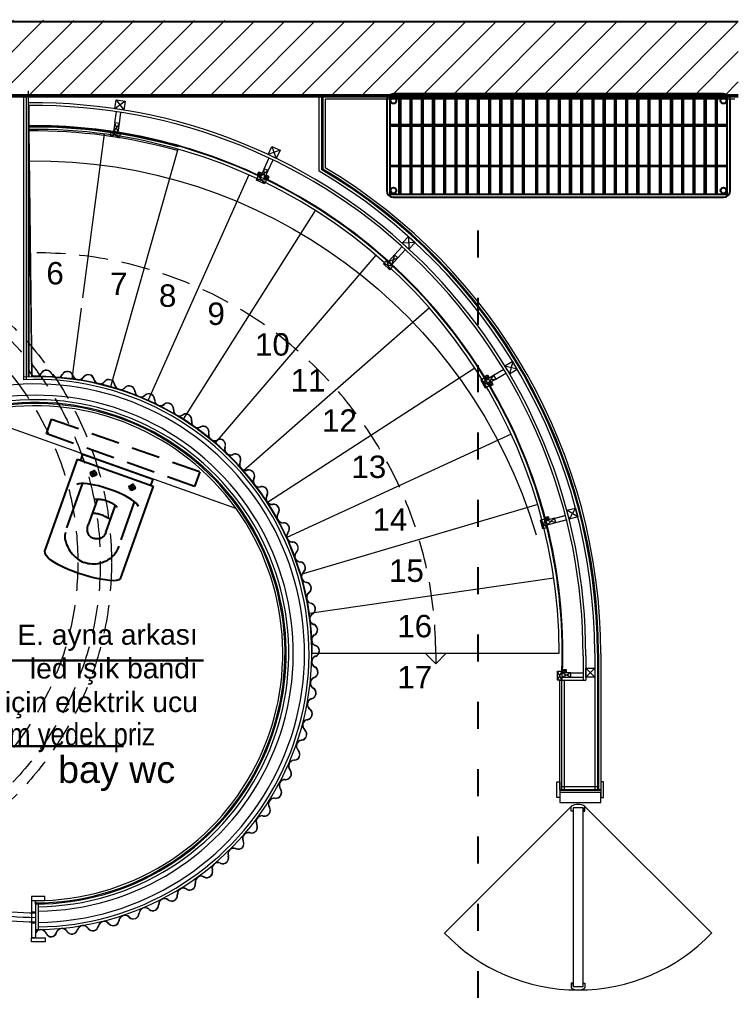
# Model space of a CAD drawing. Header units: millimetres. Extents: x 54215 to 67697, y 23496 to 56611.
# Drawn here: x 61296.7 to 61614.3, y 47249 to 47681.6 of the extents above; entities that cross this region are included whole.
import ezdxf

# ---------------------------------------------------------------- set-up
doc = ezdxf.new("R2010")
doc.units = ezdxf.units.MM
doc.linetypes.add('ACAD_ISO03W100', pattern=[30, 12, -18])
doc.linetypes.add('DASHED', pattern=[19.05, 12.7, -6.35])
for name, color, linetype, lineweight in [('- 0.09', 9, 'Continuous', 9), ('- 0.25', 43, 'Continuous', 25), ('- 0.50', 30, 'Continuous', 50), ('alçıpankesit', 220, 'Continuous', 20), ('b_görünüş', 44, 'Continuous', 25), ('END.MUTFAK', 135, 'Continuous', 25), ('no3_ahsap gorunus on ince', 32, 'Continuous', 13), ('no3_cam kesit arka', 141, 'Continuous', 18), ('no3_duvar kaplama', 8, 'Continuous', 0), ('no3_duvar ytong', 101, 'Continuous', 0), ('no3_kutu profil gorunus', 8, 'Continuous', 0), ('no3_kutuprofil kesit', 74, 'Continuous', 18), ('no3_mermer gorunus arka', 41, 'Continuous', 13), ('no3_tefriş arka ince', 65, 'Continuous', 13), ('t_elektrik', 1, 'Continuous', 30), ('t_tefris ince', 34, 'Continuous', 15), ('t_yazı', 154, 'Continuous', 25)]:
    doc.layers.add(name, color=color, linetype=linetype, lineweight=lineweight)
doc.layers.add('0 rölöve', color=7, linetype='Continuous', true_color=0xf1380e)
for name, color, linetype, lineweight, true_color in [('no3_ahsap kesit on', 7, 'Continuous', 20, 0xfca103), ('no3_alçıpan kesit', 7, 'Continuous', 20, 0xf5003d), ('no3_sıva', 7, 'Continuous', 0, 0x414b26), ('no3_tefriş ön ince', 7, 'Continuous', 18, 0x8c1aff)]:
    doc.layers.add(name, color=color, linetype=linetype, lineweight=lineweight, true_color=true_color)
doc.styles.add('1.50', font='ARIALN.TTF', dxfattribs={"height": 10})
doc.styles.get("Standard").update_dxf_attribs({"font": 'arial.ttf'})

# ---------------------------------------------------------------- blocks, each defined once
blk = doc.blocks.new('asmakatplanblok')
at = {"layer": '- 0.09'}
h = blk.add_hatch(dxfattribs=at)
h.set_pattern_fill('ANSI31', color=256, scale=3)
h.set_pattern_definition([(45, (61649.389, 25204.291), (-6.735192, 6.735192), [])])
h.paths.add_polyline_path([(64394, 26197.68), (64394, 26174.39), (64406.24, 26174.39), (64406.24, 26197.68)])
h.paths.add_polyline_path([(64138.5, 26868.78), (63630.5, 26869.78), (63630.5, 26835.78), (64138.5, 26835.78)])
h.paths.add_polyline_path([(62945, 26019.78), (64136, 26019.78), (64136, 26051.28), (63630.5, 26051.28), (63630.5, 26020.78), (63557.5, 26020.78), (63557.5, 26051.28), (62945, 26051.28)])
h.paths.add_polyline_path([(63557, 26868.78), (62945, 26868.78), (62945, 26834.78), (63557, 26834.78)])
h.paths.add_polyline_path([(64209, 26019.78), (64433.02, 26019.78), (64433.02, 26868.78), (64212, 26868.78), (64212, 26831.78), (64347.5, 26831.78), (64347.5, 26823.28), (64394, 26823.28), (64394, 26085.78), (64372.06, 26085.78), (64372.06, 26051.28), (64209, 26051.28)])
at = {"layer": '- 0.50'}
blk.add_line((63630.5, 26835.78), (64138.5, 26835.78), dxfattribs=at)
blk.add_line((63822.55, 26710.79), (63822.55, 26831.38))
at = {"color": 1}
blk.add_line((64077.25, 26526.42), (64058.95, 26526.42), dxfattribs=at)
at = {"layer": '0 rölöve'}
blk.add_line((64138.5, 26868.78), (62945, 26868.78), dxfattribs=at)
at = {"layer": 'no3_ahsap gorunus on ince'}
for radius, start in [(115.68, 227.9507), (119.68, 227.9209), (117.68, 227.9356)]:
    blk.add_arc((63825.41, 26587.47), radius, start, 270.0627, dxfattribs=at)
at = {"layer": 'no3_ahsap kesit on'}
for p, q in [((63823.74, 26472.3), (63825.54, 26472.29)), ((63823.74, 26467.3), (63825.54, 26467.29)), ((63825.55, 26460.71), (63823.75, 26460.71))]:
    blk.add_line(p, q, dxfattribs=at)
for points in [[(63823.73, 26479.04), (63823.73, 26477.24), (63829.73, 26477.25), (63829.73, 26479.05)], [(63823.75, 26458.91), (63823.75, 26460.71), (63829.75, 26460.72), (63829.75, 26458.92)]]:
    blk.add_lwpolyline(points, close=True, dxfattribs=at)
for points in [[(63823.73, 26477.24), (63823.75, 26460.71)], [(63825.53, 26477.25), (63825.55, 26460.71)]]:
    blk.add_lwpolyline(points, dxfattribs=at)
at = {"layer": 'no3_alçıpan kesit', "lineweight": 13}
for p, q in [((63820.35, 26709.28), (63820.35, 26835.78)), ((63821.55, 26709.33), (63821.55, 26835.78)), ((63825.53, 26475.75), (63825.54, 26464.35)), ((63826.73, 26475.75), (63826.74, 26464.35))]:
    blk.add_line(p, q, dxfattribs=at)
at = {"layer": 'no3_alçıpan kesit'}
for p, q in [((63951.83, 26802.15), (63951.83, 26835.78)), ((63953.03, 26802.83), (63953.03, 26835.78)), ((64074.55, 26587.47), (64074.55, 26526.67)), ((64075.75, 26587.47), (64075.75, 26526.67)), ((64069.35, 26586.27), (64069.35, 26575.53)), ((64070.55, 26586.27), (64070.55, 26575.53)), ((64058.65, 26575.53), (64070.55, 26575.53)), ((64058.95, 26526.67), (64058.95, 26575.53)), ((64059.95, 26576.73), (64069.25, 26576.73)), ((64059.95, 26526.67), (64059.95, 26575.53)), ((64061.15, 26526.67), (64061.15, 26575.53)), ((64075.75, 26527.87), (64059.95, 26527.87)), ((64075.75, 26526.67), (64059.95, 26526.67))]:
    blk.add_line(p, q, dxfattribs=at)
for radius, start, end in [(245.13, 359.7207, 90.7004), (243.93, 359.7193, 90.7004), (249.13, 0, 59.509), (250.33, 0, 59.3518)]:
    blk.add_arc((63825.42, 26587.47), radius, start, end, dxfattribs=at)
at = {"layer": 'no3_alçıpan kesit', "lineweight": 13}
for radius, start, end in [(123.12, 270.0627, 92.3547), (121.92, 270.6267, 92.3779), (112.92, 270.6716, 99.4396), (111.72, 270.0627, 99.078)]:
    blk.add_arc((63825.41, 26587.47), radius, start, end, dxfattribs=at)
at = {"layer": 'no3_cam kesit arka'}
for p, q in [((63925.66, 26799.97), (63925.53, 26799.7)), ((63927.64, 26799.02), (63927.52, 26798.75)), ((64026.2, 26709.49), (64025.95, 26709.34)), ((64026.2, 26709.49), (64025.95, 26709.34)), ((64027.33, 26707.61), (64027.08, 26707.46)), ((64027.33, 26707.61), (64027.08, 26707.46)), ((64027.33, 26707.61), (64027.08, 26707.46)), ((64052.48, 26646.57), (64052.77, 26646.64)), ((64060.27, 26578.82), (64059.97, 26578.83)), ((64060.27, 26578.82), (64059.97, 26578.83)), ((64060.27, 26578.82), (64059.97, 26578.82))]:
    blk.add_line(p, q, dxfattribs=at)
for radius, start, end in [(234.95, 64.7451, 90.7008), (234.65, 64.7451, 90.7008), (234.65, 31.2883, 64.21), (234.95, 31.2883, 64.21), (234.65, 358.0592, 30.7532), (234.95, 357.8897, 30.7532)]:
    blk.add_arc((63825.42, 26587.47), radius, start, end, dxfattribs=at)
at = {"layer": 'no3_duvar kaplama'}
for p, q in [((64138, 26835.28), (63953.53, 26835.28)), ((63953.53, 26835.28), (63953.53, 26803.12)), ((64137, 26834.28), (63954.53, 26834.28)), ((63954.53, 26834.28), (63954.53, 26803.69)), ((63823.2, 26712.35), (63823.28, 26712.17)), ((63823.31, 26712.41), (63823.39, 26712.22)), ((63827.94, 26712.03), (63828.04, 26712.21)), ((63828.05, 26711.97), (63828.15, 26712.14)), ((63832.77, 26711.77), (63832.69, 26711.95)), ((63832.89, 26711.82), (63832.8, 26712)), ((63837.43, 26711.63), (63837.53, 26711.8)), ((63837.54, 26711.57), (63837.64, 26711.74)), ((63842.19, 26710.99), (63842.12, 26711.18)), ((63842.3, 26711.03), (63842.24, 26711.22)), ((63846.81, 26710.44), (63846.93, 26710.61)), ((63846.92, 26710.37), (63847.03, 26710.54)), ((63851.55, 26709.35), (63851.5, 26709.54)), ((63851.67, 26709.38), (63851.62, 26709.57)), ((63856.11, 26708.4), (63856.24, 26708.56)), ((63856.21, 26708.32), (63856.33, 26708.48)), ((63860.74, 26706.99), (63860.71, 26707.19)), ((63860.87, 26707.01), (63860.83, 26707.21)), ((63865.24, 26705.74), (63865.39, 26705.88)), ((63865.32, 26705.65), (63865.47, 26705.78)), ((63869.75, 26703.97), (63869.73, 26704.17)), ((63869.87, 26703.99), (63869.85, 26704.19)), ((63874.13, 26702.38), (63874.29, 26702.51)), ((63874.21, 26702.28), (63874.37, 26702.41)), ((63878.48, 26700.27), (63878.48, 26700.47)), ((63878.61, 26700.27), (63878.61, 26700.47)), ((63882.73, 26698.34), (63882.9, 26698.45)), ((63882.8, 26698.23), (63882.97, 26698.35)), ((63886.92, 26695.91), (63886.93, 26696.12)), ((63887.05, 26695.91), (63887.06, 26696.11)), ((63891.02, 26693.68), (63891.2, 26693.78)), ((63891.08, 26693.57), (63891.26, 26693.67)), ((63894.96, 26690.87), (63894.99, 26691.07)), ((63895.08, 26690.85), (63895.11, 26691.05)), ((63898.82, 26688.25), (63899, 26688.34)), ((63898.87, 26688.13), (63899.05, 26688.22)), ((63902.6, 26685.24), (63902.64, 26685.43)), ((63902.73, 26685.21), (63902.77, 26685.41)), ((63906.32, 26682.42), (63906.5, 26682.51)), ((63906.38, 26682.31), (63906.56, 26682.4)), ((63909.22, 26682.12), (63909.3, 26682.22)), ((63909.32, 26682.03), (63909.41, 26682.12)), ((63909.81, 26679.09), (63909.87, 26679.28)), ((63909.85, 26679.23), (63909.92, 26679.42)), ((63909.93, 26679.05), (63909.99, 26679.25)), ((63909.97, 26679.19), (63910.04, 26679.38)), ((63913.17, 26675.96), (63913.36, 26676.02)), ((63913.21, 26675.84), (63913.4, 26675.9)), ((63913.3, 26676), (63913.49, 26676.08)), ((63913.35, 26675.89), (63913.54, 26675.96)), ((63916.17, 26675.48), (63916.25, 26675.57)), ((63916.27, 26675.38), (63916.36, 26675.46)), ((63916.58, 26672.55), (63916.66, 26672.73)), ((63916.7, 26672.5), (63916.78, 26672.68)), ((63919.64, 26669.03), (63919.84, 26669.08)), ((63919.67, 26668.91), (63919.87, 26668.96)), ((63922.73, 26665.31), (63922.81, 26665.49)), ((63922.85, 26665.26), (63922.93, 26665.44)), ((63925.61, 26661.64), (63925.81, 26661.68)), ((63925.63, 26661.52), (63925.83, 26661.55)), ((63928.51, 26657.76), (63928.6, 26657.94)), ((63928.62, 26657.71), (63928.71, 26657.89)), ((63931.02, 26653.84), (63931.22, 26653.86)), ((63931.03, 26653.71), (63931.23, 26653.73)), ((63933.53, 26649.7), (63933.64, 26649.87)), ((63933.64, 26649.63), (63933.74, 26649.81)), ((63935.75, 26645.6), (63935.95, 26645.61)), ((63935.75, 26645.48), (63935.95, 26645.48)), ((63937.95, 26641.29), (63938.07, 26641.46)), ((63938.06, 26641.22), (63938.17, 26641.38)), ((63939.84, 26636.91), (63940.04, 26636.9)), ((63939.85, 26637.03), (63940.05, 26637.02)), ((63941.71, 26632.57), (63941.84, 26632.72)), ((63941.8, 26632.49), (63941.93, 26632.64)), ((63943.25, 26628.05), (63943.45, 26628.02)), ((63943.27, 26628.18), (63943.47, 26628.15)), ((63944.78, 26623.58), (63944.93, 26623.71)), ((63944.87, 26623.48), (63945.02, 26623.62)), ((63946.01, 26618.97), (63946.21, 26618.93)), ((63946.04, 26619.09), (63946.24, 26619.05)), ((63947.24, 26614.39), (63947.41, 26614.51)), ((63947.32, 26614.29), (63947.48, 26614.41)), ((63948.07, 26609.69), (63948.26, 26609.63)), ((63948.1, 26609.81), (63948.3, 26609.75)), ((63948.85, 26605.07), (63949.02, 26605.18)), ((63948.92, 26604.96), (63949.09, 26605.07)), ((63949.31, 26600.43), (63949.5, 26600.36)), ((63949.26, 26600.32), (63949.45, 26600.24)), ((63949.67, 26595.61), (63949.84, 26595.71)), ((63949.74, 26595.5), (63949.91, 26595.6)), ((63950.27, 26590.78), (63950.08, 26590.85)), ((63950.32, 26590.9), (63950.13, 26590.97)), ((63951.87, 26588.63), (63952, 26588.65)), ((63951.88, 26588.35), (63952, 26588.34)), ((63950.31, 26586.18), (63950.12, 26586.11)), ((63950.36, 26586.07), (63950.17, 26585.99)), ((64076.25, 26587.22), (64076.25, 26526.42)), ((64077.25, 26587.22), (64077.25, 26526.42)), ((63949.79, 26581.34), (63949.96, 26581.24)), ((63949.85, 26581.45), (63950.02, 26581.35)), ((63949.45, 26576.63), (63949.64, 26576.71)), ((63949.5, 26576.51), (63949.69, 26576.59)), ((63949.12, 26571.87), (63949.29, 26571.77)), ((63949.18, 26571.98), (63949.36, 26571.87)), ((63948.41, 26567.24), (63948.6, 26567.3)), ((63948.45, 26567.12), (63948.64, 26567.18)), ((63947.66, 26562.53), (63947.83, 26562.41)), ((63947.74, 26562.63), (63947.9, 26562.51)), ((63946.51, 26557.93), (63946.71, 26557.97)), ((63946.54, 26557.81), (63946.73, 26557.85)), ((63945.35, 26553.3), (63945.51, 26553.17)), ((63945.43, 26553.39), (63945.59, 26553.26)), ((63943.9, 26548.8), (63944.09, 26548.83)), ((63943.91, 26548.68), (63944.11, 26548.71)), ((63942.42, 26544.26), (63942.56, 26544.11)), ((63942.52, 26544.34), (63942.65, 26544.19)), ((63940.63, 26539.89), (63940.83, 26539.9)), ((63938.81, 26535.47), (63938.93, 26535.31)), ((63938.91, 26535.55), (63939.03, 26535.39)), ((63940.64, 26539.76), (63940.84, 26539.78)), ((63936.68, 26531.26), (63936.88, 26531.25)), ((63934.53, 26527), (63934.63, 26526.83)), ((63934.63, 26527.06), (63934.74, 26526.89)), ((63936.68, 26531.13), (63936.88, 26531.13)), ((63932.08, 26522.82), (63932.28, 26522.8)), ((63932.09, 26522.94), (63932.29, 26522.93)), ((63929.63, 26518.85), (63929.72, 26518.67)), ((63929.74, 26518.91), (63929.84, 26518.73)), ((63926.8, 26514.93), (63927, 26514.89)), ((63926.82, 26515.05), (63927.02, 26515.02)), ((63923.98, 26511.22), (63924.06, 26511.03)), ((63924.09, 26511.27), (63924.18, 26511.09)), ((63920.95, 26507.44), (63921.15, 26507.4)), ((63920.98, 26507.57), (63921.18, 26507.52)), ((63917.58, 26500.94), (63917.67, 26500.85)), ((63917.68, 26501.04), (63917.78, 26500.96)), ((63917.95, 26503.88), (63918.03, 26503.69)), ((63918.06, 26503.93), (63918.15, 26503.75)), ((63911.28, 26497.23), (63911.34, 26497.03)), ((63911.4, 26497.26), (63911.46, 26497.07)), ((63914.73, 26500.37), (63914.91, 26500.3)), ((63914.77, 26500.49), (63914.96, 26500.42)), ((63907.79, 26493.88), (63907.98, 26493.81)), ((63907.83, 26494), (63908.02, 26493.93)), ((63904.19, 26490.92), (63904.23, 26490.72)), ((63904.31, 26490.95), (63904.36, 26490.75)), ((63896.65, 26485.15), (63896.68, 26484.95)), ((63896.78, 26485.17), (63896.8, 26484.97)), ((63900.53, 26487.75), (63900.71, 26487.67)), ((63900.58, 26487.87), (63900.76, 26487.79)), ((63888.65, 26480.04), (63888.67, 26479.84)), ((63888.78, 26480.05), (63888.79, 26479.85)), ((63892.7, 26482.35), (63892.88, 26482.25)), ((63892.76, 26482.46), (63892.94, 26482.36)), ((63880.29, 26475.54), (63880.29, 26475.34)), ((63880.42, 26475.54), (63880.42, 26475.34)), ((63884.51, 26477.53), (63884.68, 26477.42)), ((63884.58, 26477.64), (63884.75, 26477.53)), ((63871.61, 26471.71), (63871.59, 26471.51)), ((63871.73, 26471.7), (63871.72, 26471.5)), ((63875.97, 26473.37), (63876.13, 26473.25)), ((63876.04, 26473.47), (63876.2, 26473.35)), ((63858.05, 26466.99), (63858.18, 26466.83)), ((63858.15, 26467.07), (63858.28, 26466.91)), ((63862.67, 26468.52), (63862.64, 26468.32)), ((63862.79, 26468.5), (63862.76, 26468.3)), ((63867.12, 26469.88), (63867.26, 26469.73)), ((63867.21, 26469.97), (63867.35, 26469.82)), ((63830.26, 26462.61), (63830.18, 26462.79)), ((63830.38, 26462.66), (63830.29, 26462.84)), ((63834.71, 26462.91), (63834.78, 26463.1)), ((63834.83, 26462.87), (63834.9, 26463.06)), ((63839.4, 26463.67), (63839.52, 26463.5)), ((63839.51, 26463.74), (63839.62, 26463.57)), ((63844.19, 26464.37), (63844.13, 26464.18)), ((63844.31, 26464.33), (63844.25, 26464.14)), ((63848.82, 26464.94), (63848.93, 26464.78)), ((63848.92, 26465.01), (63849.04, 26464.85)), ((63853.49, 26466.02), (63853.45, 26465.82)), ((63853.62, 26465.99), (63853.57, 26465.79)), ((63832.62, 26461.2), (63832.62, 26461.08)), ((63832.65, 26461.2), (63832.67, 26461.08))]:
    blk.add_line(p, q, dxfattribs=at)
at = {"layer": 'no3_duvar kaplama', "lineweight": 13}
blk.add_line((63825.53, 26475.75), (63825.53, 26477.25), dxfattribs=at)
blk.add_line((63825.53, 26475.75), (63825.53, 26477.25), dxfattribs=at)
at = {"layer": 'no3_duvar kaplama'}
for centre, radius, start, end in [((63825.01, 26587.24), 252.24, 359.9963, 59.1037), ((63825.01, 26587.24), 251.24, 359.9963, 59.2331), ((63820.88, 26711.33), 2.66, 23.9008, 51.0915), ((63820.88, 26711.33), 2.54, 23.9008, 48.7638), ((63830.37, 26710.92), 2.66, 23.9008, 151.2492), ((63830.37, 26710.92), 2.54, 23.9008, 151.2492), ((63839.72, 26710.35), 2.66, 18.9358, 146.2842), ((63839.72, 26710.35), 2.54, 18.9358, 146.2842), ((63825.71, 26713.25), 2.66, 203.9008, 331.2492), ((63825.71, 26713.25), 2.54, 203.9008, 331.2492), ((63835.21, 26712.85), 2.66, 203.9008, 331.2492), ((63835.21, 26712.85), 2.54, 203.9008, 331.2492), ((63844.7, 26711.85), 2.66, 198.9358, 326.2842), ((63844.7, 26711.85), 2.54, 198.9358, 326.2842), ((63849.04, 26708.93), 2.66, 13.9079, 141.2562), ((63849.04, 26708.93), 2.54, 13.9079, 141.2562), ((63854.13, 26709.99), 2.66, 193.9079, 321.2562), ((63854.13, 26709.99), 2.54, 193.9079, 321.2562), ((63858.21, 26706.75), 2.66, 9.9781, 137.3264), ((63858.21, 26706.75), 2.54, 9.9781, 137.3264), ((63863.37, 26707.45), 2.66, 189.9781, 317.3264), ((63863.37, 26707.45), 2.54, 189.9781, 317.3264), ((63867.2, 26703.93), 2.66, 5.5904, 132.9387), ((63867.2, 26703.93), 2.54, 5.5904, 132.9387), ((63872.4, 26704.23), 2.66, 185.5904, 312.9387), ((63872.4, 26704.23), 2.54, 185.5904, 312.9387), ((63875.94, 26700.42), 2.66, 1.1044, 128.4528), ((63875.94, 26700.42), 2.54, 1.1044, 128.4528), ((63881.15, 26700.32), 2.66, 181.1044, 308.4528), ((63881.15, 26700.32), 2.54, 181.1044, 308.4528), ((63884.4, 26696.25), 2.66, 356.935, 124.2834), ((63884.4, 26696.25), 2.54, 356.935, 124.2834), ((63889.58, 26695.77), 2.66, 176.935, 304.2834), ((63889.58, 26695.77), 2.54, 176.935, 304.2834), ((63892.48, 26691.44), 2.66, 351.4107, 118.7591), ((63892.48, 26691.44), 2.54, 351.4107, 118.7591), ((63897.59, 26690.47), 2.66, 171.4107, 298.7591), ((63897.59, 26690.47), 2.54, 171.4107, 298.7591), ((63900.16, 26685.94), 2.66, 348.5247, 115.8731), ((63900.16, 26685.94), 2.54, 348.5247, 115.8731), ((63905.21, 26684.71), 2.66, 168.5247, 295.8731), ((63905.21, 26684.71), 2.54, 168.5247, 295.8731), ((63907.66, 26680.12), 2.66, 52.1989, 115.8731), ((63907.66, 26680.12), 2.54, 52.1989, 115.8731), ((63907.52, 26680.24), 2.54, 341.0177, 44.6919), ((63907.52, 26680.24), 2.66, 341.0177, 44.6919), ((63912.37, 26678.36), 2.66, 161.0177, 288.3661), ((63912.37, 26678.36), 2.66, 164.1669, 291.5152), ((63912.37, 26678.36), 2.54, 161.0177, 288.3661), ((63912.37, 26678.36), 2.54, 164.1669, 291.5152), ((63914.47, 26673.6), 2.66, 47.841, 111.5152), ((63914.47, 26673.6), 2.54, 47.841, 111.5152), ((63914.33, 26673.74), 2.54, 336.6599, 40.3341), ((63914.33, 26673.74), 2.66, 336.6599, 40.3341), ((63919.03, 26671.49), 2.66, 156.6599, 284.0082), ((63919.03, 26671.49), 2.54, 156.6599, 284.0082), ((63920.48, 26666.5), 2.66, 336.6599, 104.0082), ((63920.48, 26666.5), 2.54, 336.6599, 104.0082), ((63925.12, 26664.13), 2.66, 153.7739, 281.1222), ((63925.12, 26664.13), 2.54, 153.7739, 281.1222), ((63926.32, 26659.07), 2.66, 333.7739, 101.1222), ((63926.32, 26659.07), 2.54, 333.7739, 101.1222), ((63930.77, 26656.36), 2.66, 148.2496, 275.5979), ((63930.77, 26656.36), 2.54, 148.2496, 275.5979), ((63931.48, 26651.21), 2.66, 328.2496, 95.5979), ((63931.48, 26651.21), 2.54, 328.2496, 95.5979), ((63935.69, 26648.14), 2.66, 144.0802, 271.4286), ((63935.69, 26648.14), 2.54, 144.0802, 271.4286), ((63936.02, 26642.94), 2.66, 324.0802, 91.4286), ((63936.02, 26642.94), 2.54, 324.0802, 91.4286), ((63939.98, 26639.57), 2.66, 139.5942, 266.9426), ((63939.98, 26639.57), 2.54, 139.5942, 266.9426), ((63939.91, 26634.37), 2.54, 319.5942, 86.9426), ((63939.91, 26634.37), 2.66, 319.5942, 86.9426), ((63943.6, 26630.69), 2.66, 135.2065, 262.5549), ((63943.6, 26630.69), 2.54, 135.2065, 262.5549), ((63943.12, 26625.51), 2.54, 315.2065, 82.5549), ((63943.12, 26625.51), 2.66, 315.2065, 82.5549), ((63946.54, 26621.58), 2.66, 131.2767, 258.6251), ((63946.54, 26621.58), 2.54, 131.2767, 258.6251), ((63945.71, 26616.44), 2.54, 311.2767, 78.6251), ((63945.71, 26616.44), 2.66, 311.2767, 78.6251), ((63948.82, 26612.24), 2.66, 126.2488, 253.5971), ((63948.82, 26612.24), 2.54, 126.2488, 253.5971), ((63947.54, 26607.2), 2.54, 306.2488, 73.5971), ((63947.54, 26607.2), 2.66, 306.2488, 73.5971), ((63950.23, 26602.8), 2.66, 121.2838, 248.6322), ((63950.23, 26602.8), 2.54, 121.2838, 248.6322), ((63948.53, 26597.88), 2.66, 301.2838, 68.6322), ((63948.53, 26597.88), 2.54, 301.2838, 68.6322), ((63951.05, 26593.33), 2.66, 121.2838, 248.6322), ((63951.05, 26593.33), 2.54, 121.2838, 248.6322), ((63949.35, 26588.42), 2.54, 4.958, 68.6322), ((63949.35, 26588.53), 2.54, 292.2965, 355.9707), ((63949.35, 26588.42), 2.66, 4.958, 68.6322), ((63949.35, 26588.53), 2.66, 292.2965, 355.9707), ((63951.13, 26583.64), 2.66, 112.2965, 239.6448), ((63951.13, 26583.64), 2.54, 112.2965, 239.6448), ((63948.68, 26579.05), 2.54, 292.2965, 59.6448), ((63948.68, 26579.05), 2.66, 292.2965, 59.6448), ((63950.47, 26574.17), 2.66, 112.2965, 239.6448), ((63950.47, 26574.17), 2.54, 112.2965, 239.6448), ((63947.85, 26569.72), 2.54, 287.3315, 54.6799), ((63947.85, 26569.72), 2.66, 287.3315, 54.6799), ((63949.2, 26564.7), 2.66, 107.3315, 234.6799), ((63949.2, 26564.7), 2.54, 107.3315, 234.6799), ((63946.16, 26560.45), 2.54, 282.3035, 49.6519), ((63946.16, 26560.45), 2.66, 282.3035, 49.6519), ((63947.08, 26555.33), 2.66, 102.3035, 229.6519), ((63947.08, 26555.33), 2.54, 102.3035, 229.6519), ((63943.73, 26551.34), 2.54, 278.3738, 45.7221), ((63943.73, 26551.34), 2.66, 278.3738, 45.7221), ((63944.28, 26546.17), 2.66, 98.3738, 225.7221), ((63944.28, 26546.17), 2.54, 98.3738, 225.7221), ((63940.65, 26542.43), 2.66, 273.9861, 41.3344), ((63940.81, 26537.23), 2.66, 93.9861, 221.3344), ((63940.65, 26542.43), 2.54, 273.9861, 41.3344), ((63940.81, 26537.23), 2.54, 93.9861, 221.3344), ((63936.66, 26528.59), 2.66, 89.5001, 216.8484), ((63936.9, 26533.79), 2.66, 269.5001, 36.8484), ((63936.9, 26533.79), 2.54, 269.5001, 36.8484), ((63932.5, 26525.46), 2.66, 265.3307, 32.6791), ((63932.5, 26525.46), 2.54, 265.3307, 32.6791), ((63936.66, 26528.59), 2.54, 89.5001, 216.8484), ((63931.87, 26520.29), 2.66, 85.3307, 212.6791), ((63931.87, 26520.29), 2.54, 85.3307, 212.6791), ((63927.47, 26517.52), 2.66, 259.8064, 27.1548), ((63927.47, 26517.52), 2.54, 259.8064, 27.1548), ((63926.35, 26512.43), 2.66, 79.8064, 207.1548), ((63926.35, 26512.43), 2.54, 79.8064, 207.1548), ((63921.75, 26509.99), 2.66, 256.9204, 24.2688), ((63921.75, 26509.99), 2.54, 256.9204, 24.2688), ((63920.38, 26504.97), 2.66, 76.9204, 204.2688), ((63920.38, 26504.97), 2.54, 76.9204, 204.2688), ((63915.85, 26502.79), 2.54, 249.4134, 313.0876), ((63915.72, 26502.65), 2.54, 320.5946, 24.2688), ((63915.72, 26502.65), 2.66, 320.5946, 24.2688), ((63908.91, 26496.3), 2.66, 249.4134, 16.7618), ((63908.91, 26496.3), 2.54, 249.4134, 16.7618), ((63913.83, 26497.99), 2.66, 69.4134, 196.7618), ((63913.83, 26497.99), 2.54, 69.4134, 196.7618), ((63915.85, 26502.79), 2.66, 249.4134, 313.0876), ((63906.77, 26491.56), 2.66, 66.5274, 193.8758), ((63906.77, 26491.56), 2.54, 66.5274, 193.8758), ((63899.29, 26485.54), 2.66, 61.0031, 188.3515), ((63899.29, 26485.54), 2.54, 61.0031, 188.3515), ((63901.77, 26490.11), 2.66, 246.5274, 13.8758), ((63901.77, 26490.11), 2.54, 246.5274, 13.8758), ((63894.17, 26484.58), 2.66, 241.0031, 8.3515), ((63894.17, 26484.58), 2.54, 241.0031, 8.3515), ((63886.14, 26479.65), 2.66, 236.8337, 4.1821), ((63886.14, 26479.65), 2.54, 236.8337, 4.1821), ((63891.31, 26480.23), 2.66, 56.8337, 184.1821), ((63891.31, 26480.23), 2.54, 56.8337, 184.1821), ((63877.75, 26475.36), 2.66, 232.3478, 359.6961), ((63877.75, 26475.36), 2.54, 232.3478, 359.6961), ((63882.95, 26475.53), 2.66, 52.3478, 179.6961), ((63882.95, 26475.53), 2.54, 52.3478, 179.6961), ((63865.3, 26468.12), 2.66, 44.0303, 171.3786), ((63865.3, 26468.12), 2.54, 44.0303, 171.3786), ((63869.06, 26471.72), 2.66, 227.9601, 355.3084), ((63869.06, 26471.72), 2.54, 227.9601, 355.3084), ((63874.26, 26471.49), 2.66, 47.9601, 175.3084), ((63874.26, 26471.49), 2.54, 47.9601, 175.3084), ((63856.08, 26465.39), 2.66, 39.0023, 166.3507), ((63856.08, 26465.39), 2.54, 39.0023, 166.3507), ((63860.13, 26468.7), 2.66, 224.0303, 351.3786), ((63860.13, 26468.7), 2.54, 224.0303, 351.3786), ((63827.88, 26461.71), 2.66, 25.1653, 152.5136), ((63827.88, 26461.71), 2.54, 25.1653, 152.5136), ((63832.67, 26463.74), 2.66, 205.1653, 268.8394), ((63832.67, 26463.74), 2.54, 205.1653, 268.8394), ((63832.31, 26463.72), 2.54, 277.7115, 341.3857), ((63832.31, 26463.72), 2.66, 277.7115, 341.3857), ((63837.3, 26462.25), 2.66, 34.0373, 161.3857), ((63837.3, 26462.25), 2.54, 34.0373, 161.3857), ((63841.72, 26464.99), 2.66, 214.0373, 341.3857), ((63841.72, 26464.99), 2.54, 214.0373, 341.3857), ((63846.72, 26463.52), 2.66, 34.0373, 161.3857), ((63846.72, 26463.52), 2.54, 34.0373, 161.3857), ((63850.98, 26466.42), 2.66, 219.0023, 346.3507), ((63850.98, 26466.42), 2.54, 219.0023, 346.3507)]:
    blk.add_arc(centre, radius, start, end, dxfattribs=at)
at = {"layer": 'no3_duvar kaplama', "lineweight": 13}
for radius, end in [(111.22, 98.9253), (110.22, 98.6166)]:
    blk.add_arc((63825.41, 26587.47), radius, 270.0627, end, dxfattribs=at)
at = {"layer": 'no3_duvar ytong', "lineweight": 13}
blk.add_lwpolyline([(64015.05, 26587.47), (64058.75, 26587.47)], dxfattribs=at)
at = {"layer": 'no3_kutu profil gorunus'}
for p, q in [((63860.89, 26823.77), (63861.6, 26828.7)), ((63862.87, 26823.48), (63863.58, 26828.4)), ((63927.3, 26803.26), (63929.54, 26808.07)), ((63929.12, 26802.42), (63931.36, 26807.22)), ((63985.44, 26764.95), (63988.82, 26768.59)), ((63986.91, 26763.59), (63990.3, 26767.24)), ((64029.44, 26711.28), (64034.01, 26713.97)), ((64030.46, 26709.56), (64035.03, 26712.25)), ((64056.4, 26647.5), (64061.22, 26648.78)), ((64056.41, 26647.51), (64061.53, 26648.87)), ((64057.2, 26645.65), (64062.33, 26647.01)), ((64057.2, 26645.65), (64062, 26646.92)), ((64063.95, 26578.73), (64069.25, 26578.73)), ((64063.95, 26576.73), (64069.25, 26576.73))]:
    blk.add_line(p, q, dxfattribs=at)
blk.add_arc((63825.42, 26587.47), 232.63, 74.2098, 90.7008, dxfattribs=at)
at = {"layer": 'no3_kutu profil gorunus', "lineweight": 13}
for radius, start, end in [(119.92, 270.6361, 100.5954), (114.92, 270.661, 100.0283)]:
    blk.add_arc((63825.41, 26587.47), radius, start, end, dxfattribs=at)
at = {"layer": 'no3_kutuprofil kesit'}
for p, q in [((63861.46, 26833.98), (63864.82, 26829.42)), ((63865.42, 26833.38), (63860.86, 26830.02)), ((63862.87, 26823.48), (63860.32, 26819.81)), ((63862.3, 26819.52), (63860.89, 26823.77)), ((63863.24, 26819.05), (63858.98, 26817.68)), ((63859.28, 26819.66), (63862.94, 26817.08)), ((63930.83, 26813.19), (63932.76, 26807.87)), ((63934.45, 26811.5), (63929.14, 26809.56)), ((63924.39, 26800.57), (63926.39, 26801.29)), ((63924.71, 26800.06), (63927.49, 26796.56)), ((63925.75, 26799.93), (63925.03, 26801.93)), ((63929.12, 26802.42), (63925.61, 26799.64)), ((63927.43, 26798.79), (63927.3, 26803.26)), ((63927.57, 26799.09), (63929.56, 26799.81)), ((63928.93, 26798.45), (63928.2, 26800.45)), ((63928.33, 26798.37), (63923.86, 26798.25)), ((63994.55, 26770.39), (63988.79, 26770.15)), ((63991.6, 26773.09), (63991.74, 26767.45)), ((63985.44, 26764.95), (63984.19, 26760.65)), ((63984.72, 26759.75), (63980.42, 26760.97)), ((63981.77, 26762.45), (63983.37, 26758.28)), ((63982.72, 26762.01), (63986.91, 26763.59)), ((64038.03, 26717.4), (64036.55, 26711.89)), ((64040.06, 26713.95), (64034.52, 26715.33)), ((64027.52, 26706.67), (64023.77, 26709.1)), ((64025.49, 26710.12), (64025.79, 26705.66)), ((64025.52, 26710.71), (64027.57, 26710.18)), ((64026, 26709.26), (64030.46, 26709.56)), ((64026.28, 26709.42), (64026.81, 26711.48)), ((64029.44, 26711.28), (64027.01, 26707.53)), ((64027.29, 26707.7), (64029.35, 26707.17)), ((64028.05, 26706.41), (64028.59, 26708.46)), ((64052.44, 26648), (64054.27, 26646.94)), ((64052.82, 26646.55), (64053.89, 26648.39)), ((64067.03, 26648.24), (64062.15, 26651.12)), ((64066.03, 26652.12), (64063.15, 26647.24)), ((64053.32, 26643.37), (64050.38, 26646.75)), ((64052.32, 26647.25), (64051.38, 26642.88)), ((64057.2, 26645.65), (64052.82, 26646.55)), ((64057.21, 26645.65), (64052.83, 26646.56)), ((64053.34, 26644.62), (64056.7, 26647.58)), ((64053.34, 26644.62), (64056.69, 26647.58)), ((64059.95, 26575.53), (64057.95, 26579.53)), ((64059.95, 26579.53), (64057.95, 26575.53)), ((64063.95, 26576.73), (64059.95, 26578.73)), ((64059.95, 26576.73), (64063.95, 26578.73)), ((64060.28, 26578.73), (64061.78, 26580.23)), ((64060.28, 26580.23), (64061.78, 26578.73)), ((64074.55, 26576.73), (64070.55, 26580.73)), ((64074.55, 26580.73), (64070.55, 26576.73))]:
    blk.add_line(p, q, dxfattribs=at)
for points in [[(63860.86, 26830.02), (63861.46, 26833.98), (63865.42, 26833.38), (63864.82, 26829.42)], [(63860.32, 26819.81), (63862.3, 26819.52), (63862.87, 26823.48), (63860.89, 26823.77)], [(63858.98, 26817.68), (63859.28, 26819.66), (63863.24, 26819.05), (63862.94, 26817.08)], [(63929.14, 26809.56), (63930.83, 26813.19), (63934.45, 26811.5), (63932.76, 26807.87)], [(63923.86, 26798.25), (63924.71, 26800.06), (63928.33, 26798.37), (63927.49, 26796.56)], [(63925.75, 26799.93), (63924.39, 26800.57), (63925.03, 26801.93), (63926.39, 26801.29)], [(63925.61, 26799.64), (63927.43, 26798.79), (63929.12, 26802.42), (63927.3, 26803.26)], [(63927.57, 26799.09), (63928.93, 26798.45), (63929.56, 26799.81), (63928.2, 26800.45)], [(63991.74, 26767.45), (63994.55, 26770.39), (63991.6, 26773.09), (63988.79, 26770.15)], [(63984.19, 26760.65), (63982.72, 26762.01), (63985.44, 26764.95), (63986.91, 26763.59)], [(63983.37, 26758.28), (63984.72, 26759.75), (63981.77, 26762.45), (63980.42, 26760.97)], [(64036.55, 26711.89), (64040.06, 26713.95), (64038.03, 26717.4), (64034.52, 26715.33)], [(64025.79, 26705.66), (64027.52, 26706.67), (64025.49, 26710.12), (64023.77, 26709.1)], [(64026.28, 26709.42), (64025.52, 26710.71), (64026.81, 26711.48), (64027.57, 26710.18)], [(64027.01, 26707.53), (64026, 26709.26), (64029.44, 26711.28), (64030.46, 26709.56)], [(64027.29, 26707.7), (64028.05, 26706.41), (64029.35, 26707.17), (64028.59, 26708.46)], [(64052.82, 26646.55), (64052.44, 26648), (64053.89, 26648.39), (64054.27, 26646.94)], [(64062.15, 26651.12), (64066.03, 26652.12), (64067.03, 26648.24), (64063.15, 26647.24)], [(64050.38, 26646.75), (64052.32, 26647.25), (64053.32, 26643.37), (64051.38, 26642.88)], [(64052.82, 26646.55), (64053.34, 26644.62), (64057.2, 26645.65), (64056.69, 26647.58)], [(64052.83, 26646.56), (64053.34, 26644.62), (64057.21, 26645.65), (64056.7, 26647.58)], [(64057.95, 26579.53), (64059.95, 26579.53), (64059.95, 26575.53), (64057.95, 26575.53)], [(64059.95, 26578.73), (64059.95, 26576.73), (64063.95, 26576.73), (64063.95, 26578.73)], [(64060.28, 26578.73), (64060.28, 26580.23), (64061.78, 26580.23), (64061.78, 26578.73)], [(64070.55, 26580.73), (64074.55, 26580.73), (64074.55, 26576.73), (64070.55, 26576.73)]]:
    blk.add_lwpolyline(points, close=True, dxfattribs=at)
at = {"layer": 'no3_mermer gorunus arka'}
for q in [(63806.09, 26690.64), (63841.88, 26677.9)]:
    blk.add_line((63914.8, 26651.95), q, dxfattribs=at)
at = {"layer": 'no3_sıva'}
for p, q in [((64064.12, 26519.19), (64007.66, 26462.73)), ((64070.22, 26519.19), (64126.68, 26462.73))]:
    blk.add_line(p, q, dxfattribs=at)
blk.add_arc((64067.17, 26520.12), 82.67, 223.8628, 316.1372, dxfattribs=at)
at = {"layer": 'no3_tefriş arka ince', "linetype": 'DASHED'}
for radius in [147.57, 142.57, 132.57]:
    blk.add_circle((63711.8, 26627.9), radius, dxfattribs=at)
at = {"layer": 'no3_tefriş ön ince'}
for p, q in [((63822.57, 26820.78), (63823.92, 26710.8)), ((63856.06, 26818.78), (63846.39, 26745.79)), ((63888.92, 26812), (63858.98, 26706.15)), ((63920.46, 26800.57), (63875.66, 26700.11)), ((63950.04, 26784.74), (63891.29, 26691.74)), ((63977.04, 26764.83), (63905.56, 26681.21)), ((63845.78, 26741.13), (63841.62, 26709.73)), ((64000.91, 26741.25), (63918.18, 26668.75)), ((64021.15, 26714.49), (63928.88, 26654.61)), ((64037.34, 26685.11), (63937.43, 26639.08)), ((64049.15, 26653.71), (63943.68, 26622.48)), ((64056.34, 26620.94), (63947.48, 26605.16)), ((63948.75, 26587.47), (64058.75, 26587.47))]:
    blk.add_line(p, q, dxfattribs=at)
at = {"layer": 'no3_tefriş ön ince', "linetype": 'DASHED'}
for p, q in [((64003.75, 26582.78), (63999.05, 26587.47)), ((64003.75, 26587.47), (64003.75, 26582.78)), ((64003.75, 26582.78), (64008.45, 26587.47))]:
    blk.add_line(p, q, dxfattribs=at)
at = {"layer": 'no3_tefriş ön ince'}
blk.add_lwpolyline([(63823.92, 26710.8), (63822.36, 26837.98)], dxfattribs=at)
for centre, radius, start, end in [((63825.42, 26587.47), 234.33, 74.2098, 90.7008), ((63825.42, 26587.47), 233.33, 73.6971, 90.7008), ((63825.42, 26587.47), 233.33, 0, 73.6971), ((63825.41, 26587.47), 123.34, 0.0029, 90.6936)]:
    blk.add_arc(centre, radius, start, end, dxfattribs=at)
at = {"layer": 'no3_tefriş ön ince', "linetype": 'DASHED'}
blk.add_arc((63825.42, 26587.47), 178.33, 0, 90.7008, dxfattribs=at)
at = {"layer": 't_tefris ince'}
for p, q in [((64077.25, 26526.42), (64058.95, 26526.42)), ((64077.25, 26526.42), (64058.95, 26526.42)), ((64077.25, 26521.72), (64077.25, 26521.92))]:
    blk.add_line(p, q, dxfattribs=at)
for points in [[(64058.95, 26523.17), (64057.75, 26523.17), (64057.75, 26530.17), (64058.95, 26530.17)], [(64077.25, 26523.17), (64078.45, 26523.17), (64078.45, 26530.17), (64077.25, 26530.17)]]:
    blk.add_lwpolyline(points, close=True, dxfattribs=at)
for points in [[(64058.95, 26525.42), (64058.95, 26520.92), (64077.25, 26520.92), (64077.25, 26521.92), (64077.25, 26521.92), (64077.25, 26525.42), (64058.95, 26525.42)], [(64064.92, 26518.55), (64064.92, 26517.05), (64064.12, 26517.05), (64064.12, 26519.19)], [(64064.92, 26439.81), (64064.92, 26439.01), (64067.92, 26439.01), (64067.92, 26439.01), (64069.42, 26439.01), (64069.42, 26518.55), (64069.42, 26518.55)], [(64069.42, 26518.55), (64069.42, 26518.55), (64069.42, 26518.55), (64064.92, 26518.55), (64064.92, 26439.01)], [(64069.42, 26518.55), (64069.42, 26517.05), (64070.22, 26517.05), (64070.22, 26519.19)], [(64064.92, 26439.01), (64064.92, 26440.51), (64064.12, 26440.51), (64064.12, 26438.38)], [(64069.42, 26439.01), (64069.42, 26440.51), (64070.22, 26440.51), (64070.22, 26438.38)]]:
    blk.add_lwpolyline(points, dxfattribs=at)
for centre, start, end in [((64067.17, 26514.63), 56.2159, 123.7841), ((64067.17, 26442.93), 236.2159, 303.7841)]:
    blk.add_arc(centre, 5.48, start, end, dxfattribs=at)
at = {"layer": 't_yazı', "char_height": 10, "width": 307.9126, "attachment_point": 7}
for s, insert in [('6', (63830.34, 26751.6)), ('7', (63858.72, 26747.05)), ('8', (63880.48, 26741.61)), ('9', (63902.09, 26733.54)), ('10', (63923.26, 26719.87)), ('11', (63939.13, 26704)), ('12', (63953.1, 26686.08)), ('13', (63966.18, 26665.37)), ('14', (63975.59, 26642.01)), ('15', (63982.94, 26619.09)), ('16', (63986.62, 26594.41)), ('17', (63986.62, 26571.79))]:
    blk.add_mtext(s, dxfattribs=dict(at, insert=insert))
blk = doc.blocks.new('klozet')
at = {"layer": 'b_görünüş'}
for p, q in [((-23024.08, -1604.78), (-23024.08, -1638)), ((-23021.08, -1604.78), (-23024.08, -1604.78)), ((-22977.68, -1603.33), (-23021.07, -1603.33)), ((-23021.05, -1603.33), (-23021.05, -1639.06)), ((-22976.76, -1603.66), (-22977.68, -1603.29)), ((-22975.97, -1604.47), (-22976.76, -1603.66)), ((-22975.28, -1605.66), (-22975.97, -1604.47)), ((-23011.83, -1609.69), (-23011.39, -1608.48)), ((-22990.74, -1609.01), (-23011.56, -1609.01)), ((-23011.39, -1608.48), (-23010.88, -1607.47)), ((-23010.88, -1607.47), (-23010.31, -1606.69)), ((-22988.54, -1609.13), (-22987.91, -1609.18)), ((-22987.91, -1609.18), (-22987.27, -1609.32)), ((-22974.71, -1607.2), (-22975.28, -1605.66)), ((-22974.25, -1609.03), (-22974.71, -1607.2)), ((-22973.89, -1611.11), (-22974.25, -1609.03)), ((-23015.69, -1612.08), (-23019.17, -1612.08)), ((-23018.54, -1611.88), (-23018.56, -1612.09)), ((-23018.56, -1612.09), (-23018.56, -1612.09)), ((-23018.56, -1612.09), (-23018.56, -1612.09)), ((-23018.56, -1612.09), (-23018.54, -1612.29)), ((-23018.49, -1611.69), (-23018.54, -1611.88)), ((-23018.54, -1612.29), (-23018.49, -1612.48)), ((-23018.41, -1611.5), (-23018.49, -1611.69)), ((-23018.49, -1612.48), (-23018.41, -1612.67)), ((-23018.29, -1611.33), (-23018.41, -1611.5)), ((-23018.41, -1612.67), (-23018.29, -1612.84)), ((-23018.14, -1611.19), (-23018.29, -1611.33)), ((-23018.29, -1612.84), (-23018.14, -1612.98)), ((-23017.98, -1611.07), (-23018.14, -1611.19)), ((-23018.14, -1612.98), (-23017.98, -1613.1)), ((-23017.79, -1610.99), (-23017.98, -1611.07)), ((-23017.98, -1613.1), (-23017.79, -1613.18)), ((-23017.6, -1610.93), (-23017.79, -1610.99)), ((-23017.79, -1613.18), (-23017.6, -1613.24)), ((-23017.39, -1610.92), (-23017.6, -1610.93)), ((-23017.6, -1613.24), (-23017.39, -1613.25)), ((-23017.19, -1610.93), (-23017.39, -1610.92)), ((-23017.39, -1613.25), (-23017.19, -1613.24)), ((-23017.33, -1613.85), (-23017.33, -1610.45)), ((-23016.99, -1610.99), (-23017.19, -1610.93)), ((-23017.19, -1613.24), (-23016.99, -1613.18)), ((-23016.81, -1611.07), (-23016.99, -1610.99)), ((-23016.99, -1613.18), (-23016.81, -1613.1)), ((-23016.64, -1611.19), (-23016.81, -1611.07)), ((-23016.81, -1613.1), (-23016.64, -1612.98)), ((-23016.5, -1611.33), (-23016.64, -1611.19)), ((-23016.64, -1612.98), (-23016.5, -1612.84)), ((-23016.38, -1611.5), (-23016.5, -1611.33)), ((-23016.5, -1612.84), (-23016.38, -1612.67)), ((-23016.29, -1611.69), (-23016.38, -1611.5)), ((-23016.38, -1612.67), (-23016.29, -1612.48)), ((-23016.24, -1611.88), (-23016.29, -1611.69)), ((-23016.29, -1612.48), (-23016.24, -1612.29)), ((-23016.22, -1612.09), (-23016.24, -1611.88)), ((-23016.24, -1612.29), (-23016.22, -1612.09)), ((-23012.8, -1614.34), (-23012.53, -1612.65)), ((-23012.53, -1612.65), (-23012.21, -1611.1)), ((-23012.21, -1611.1), (-23011.83, -1609.69)), ((-22987.27, -1609.32), (-22986.61, -1609.54)), ((-22986.61, -1609.54), (-22985.94, -1609.84)), ((-22985.94, -1609.84), (-22985.27, -1610.22)), ((-22985.27, -1610.22), (-22984.61, -1610.66)), ((-22984.61, -1610.66), (-22983.95, -1611.17)), ((-22983.95, -1611.17), (-22983.31, -1611.75)), ((-22983.31, -1611.75), (-22982.69, -1612.37)), ((-22982.69, -1612.37), (-22982.09, -1613.05)), ((-22982.09, -1613.05), (-22981.53, -1613.77)), ((-22973.62, -1613.38), (-22973.89, -1611.11)), ((-22973.45, -1615.8), (-22973.62, -1613.38)), ((-23013.14, -1617.98), (-23013, -1616.12)), ((-23013, -1616.12), (-23012.8, -1614.34)), ((-23007.38, -1617.77), (-23007.53, -1618.22)), ((-23007.22, -1617.35), (-23007.38, -1617.77)), ((-23007.36, -1617.55), (-22995.15, -1617.55)), ((-23007.06, -1616.97), (-23007.22, -1617.35)), ((-23006.89, -1616.63), (-23007.06, -1616.97)), ((-23006.71, -1616.34), (-23006.89, -1616.63)), ((-23000.58, -1617.99), (-23000.35, -1617.54)), ((-22994.76, -1617.55), (-22995.1, -1617.54)), ((-22994.41, -1617.58), (-22994.76, -1617.55)), ((-22994.07, -1617.63), (-22994.41, -1617.58)), ((-22993.73, -1617.71), (-22994.07, -1617.63)), ((-22993.39, -1617.8), (-22993.73, -1617.71)), ((-22993.05, -1617.91), (-22993.39, -1617.8)), ((-22992.73, -1618.04), (-22993.05, -1617.91)), ((-22981.53, -1613.77), (-22981, -1614.54)), ((-22981, -1614.54), (-22980.51, -1615.34)), ((-22980.51, -1615.34), (-22980.07, -1616.16)), ((-22980.07, -1616.16), (-22979.68, -1617.02)), ((-22979.68, -1617.02), (-22979.35, -1617.89)), ((-22979.35, -1617.89), (-22979.09, -1618.78)), ((-22973.37, -1618.33), (-22973.45, -1615.8)), ((-23013.24, -1621.79), (-23013.22, -1619.88)), ((-23013.2, -1623.7), (-23013.24, -1621.79)), ((-23013.22, -1619.88), (-23013.14, -1617.98)), ((-23008.02, -1621.5), (-23008.03, -1622.11)), ((-23008.03, -1622.11), (-23008, -1622.73)), ((-23008, -1620.91), (-23008.02, -1621.5)), ((-23007.94, -1620.33), (-23008, -1620.91)), ((-23007.87, -1619.76), (-23007.94, -1620.33)), ((-23007.77, -1619.22), (-23007.87, -1619.76)), ((-23007.66, -1618.71), (-23007.77, -1619.22)), ((-23007.53, -1618.22), (-23007.66, -1618.71)), ((-23001.28, -1621.4), (-23001.26, -1620.9)), ((-23001.28, -1621.88), (-23001.28, -1621.4)), ((-23001.26, -1622.36), (-23001.28, -1621.88)), ((-23001.26, -1620.9), (-23001.22, -1620.41)), ((-23001.22, -1620.41), (-23001.15, -1619.91)), ((-23001.15, -1619.91), (-23001.05, -1619.42)), ((-23001.05, -1619.42), (-23000.93, -1618.93)), ((-23000.93, -1618.93), (-23000.77, -1618.46)), ((-23000.77, -1618.46), (-23000.58, -1617.99)), ((-22992.41, -1618.19), (-22992.73, -1618.04)), ((-22992.11, -1618.36), (-22992.41, -1618.19)), ((-22991.82, -1618.55), (-22992.11, -1618.36)), ((-22991.55, -1618.75), (-22991.82, -1618.55)), ((-22991.3, -1618.98), (-22991.55, -1618.75)), ((-22991.07, -1619.22), (-22991.3, -1618.98)), ((-22990.86, -1619.48), (-22991.07, -1619.22)), ((-22990.68, -1619.76), (-22990.86, -1619.48)), ((-22990.53, -1620.05), (-22990.68, -1619.76)), ((-22990.41, -1620.36), (-22990.53, -1620.05)), ((-22990.32, -1620.69), (-22990.41, -1620.36)), ((-22990.34, -1622.56), (-22990.28, -1622.18)), ((-22990.26, -1621.03), (-22990.32, -1620.69)), ((-22990.28, -1622.18), (-22990.25, -1621.79)), ((-22990.24, -1621.39), (-22990.26, -1621.03)), ((-22990.25, -1621.79), (-22990.24, -1621.39)), ((-22979.09, -1618.78), (-22978.89, -1619.68)), ((-22978.89, -1619.68), (-22978.77, -1620.59)), ((-22978.77, -1620.59), (-22978.73, -1621.49)), ((-22978.71, -1622.4), (-22978.68, -1621.49)), ((-22973.46, -1623.49), (-22973.37, -1620.9)), ((-22973.37, -1620.9), (-22973.37, -1618.33)), ((-23013.11, -1625.58), (-23013.2, -1623.7)), ((-23012.95, -1627.38), (-23013.11, -1625.58)), ((-23008, -1622.73), (-23007.94, -1623.36)), ((-23007.94, -1623.36), (-23007.85, -1623.98)), ((-23007.85, -1623.98), (-23007.72, -1624.61)), ((-23007.72, -1624.61), (-23007.55, -1625.23)), ((-23007.55, -1625.23), (-23007.35, -1625.85)), ((-23007.35, -1625.85), (-23007.1, -1626.46)), ((-23007.1, -1626.46), (-23006.81, -1627.05)), ((-22994.54, -1626.11), (-23007.01, -1626.11)), ((-23001.22, -1622.83), (-23001.26, -1622.36)), ((-23001.17, -1623.29), (-23001.22, -1622.83)), ((-23001.11, -1623.73), (-23001.17, -1623.29)), ((-23001.04, -1624.15), (-23001.11, -1623.73)), ((-23000.96, -1624.54), (-23001.04, -1624.15)), ((-23000.88, -1624.92), (-23000.96, -1624.54)), ((-23000.8, -1625.26), (-23000.88, -1624.92)), ((-23000.71, -1625.57), (-23000.8, -1625.26)), ((-23000.63, -1625.86), (-23000.71, -1625.57)), ((-23000.55, -1626.1), (-23000.63, -1625.86)), ((-22994.49, -1626.1), (-22994.08, -1626.08)), ((-22994.08, -1626.08), (-22993.69, -1626.04)), ((-22993.69, -1626.04), (-22993.32, -1625.97)), ((-22993.32, -1625.97), (-22992.98, -1625.87)), ((-22992.98, -1625.87), (-22992.65, -1625.74)), ((-22992.65, -1625.74), (-22992.34, -1625.59)), ((-22992.34, -1625.59), (-22992.05, -1625.42)), ((-22992.05, -1625.42), (-22991.79, -1625.22)), ((-22991.79, -1625.22), (-22991.54, -1625)), ((-22991.54, -1625), (-22991.32, -1624.76)), ((-22991.32, -1624.76), (-22991.11, -1624.5)), ((-22991.11, -1624.5), (-22990.93, -1624.22)), ((-22990.93, -1624.22), (-22990.77, -1623.92)), ((-22990.77, -1623.92), (-22990.63, -1623.6)), ((-22990.63, -1623.6), (-22990.51, -1623.27)), ((-22990.51, -1623.27), (-22990.41, -1622.92)), ((-22990.41, -1622.92), (-22990.34, -1622.56)), ((-22979.9, -1626.77), (-22979.53, -1625.93)), ((-22979.53, -1625.93), (-22979.23, -1625.07)), ((-22979.23, -1625.07), (-22978.99, -1624.19)), ((-22978.99, -1624.19), (-22978.82, -1623.3)), ((-22978.82, -1623.3), (-22978.71, -1622.4)), ((-22973.85, -1628.47), (-22973.62, -1626.02)), ((-22973.62, -1626.02), (-22973.46, -1623.49)), ((-23015.69, -1630.33), (-23019.17, -1630.33)), ((-23018.54, -1630.2), (-23018.56, -1630.4)), ((-23018.56, -1630.4), (-23018.56, -1630.4)), ((-23018.56, -1630.4), (-23018.56, -1630.4)), ((-23018.56, -1630.4), (-23018.54, -1630.61)), ((-23018.49, -1630), (-23018.54, -1630.2)), ((-23018.54, -1630.61), (-23018.49, -1630.8)), ((-23018.41, -1629.82), (-23018.49, -1630)), ((-23018.49, -1630.8), (-23018.41, -1630.99)), ((-23018.29, -1629.65), (-23018.41, -1629.82)), ((-23018.14, -1629.51), (-23018.29, -1629.65)), ((-23017.98, -1629.39), (-23018.14, -1629.51)), ((-23017.79, -1629.31), (-23017.98, -1629.39)), ((-23017.6, -1629.25), (-23017.79, -1629.31)), ((-23017.39, -1629.24), (-23017.6, -1629.25)), ((-23017.19, -1629.25), (-23017.39, -1629.24)), ((-23017.33, -1632.11), (-23017.33, -1628.7)), ((-23016.99, -1629.31), (-23017.19, -1629.25)), ((-23016.81, -1629.39), (-23016.99, -1629.31)), ((-23016.64, -1629.51), (-23016.81, -1629.39)), ((-23016.5, -1629.65), (-23016.64, -1629.51)), ((-23016.38, -1629.82), (-23016.5, -1629.65)), ((-23016.29, -1630), (-23016.38, -1629.82)), ((-23016.38, -1630.99), (-23016.29, -1630.8)), ((-23016.24, -1630.2), (-23016.29, -1630)), ((-23016.29, -1630.8), (-23016.24, -1630.61)), ((-23016.22, -1630.4), (-23016.24, -1630.2)), ((-23016.24, -1630.61), (-23016.22, -1630.4)), ((-23012.75, -1629.1), (-23012.95, -1627.38)), ((-23012.48, -1630.69), (-23012.75, -1629.1)), ((-23012.16, -1632.14), (-23012.48, -1630.69)), ((-22983.33, -1631.08), (-22982.62, -1630.47)), ((-22982.62, -1630.47), (-22981.96, -1629.81)), ((-22981.96, -1629.81), (-22981.36, -1629.11)), ((-22981.36, -1629.11), (-22980.82, -1628.36)), ((-22980.82, -1628.36), (-22980.33, -1627.58)), ((-22980.33, -1627.58), (-22979.9, -1626.77)), ((-22974.52, -1632.9), (-22974.16, -1630.78)), ((-22974.16, -1630.78), (-22973.85, -1628.47)), ((-23018.41, -1630.99), (-23018.29, -1631.16)), ((-23018.29, -1631.16), (-23018.14, -1631.3)), ((-23018.14, -1631.3), (-23017.98, -1631.42)), ((-23017.98, -1631.42), (-23017.79, -1631.5)), ((-23017.79, -1631.5), (-23017.6, -1631.55)), ((-23017.6, -1631.55), (-23017.39, -1631.57)), ((-23017.39, -1631.57), (-23017.19, -1631.55)), ((-23017.19, -1631.55), (-23016.99, -1631.5)), ((-23016.99, -1631.5), (-23016.81, -1631.42)), ((-23016.81, -1631.42), (-23016.64, -1631.3)), ((-23016.64, -1631.3), (-23016.5, -1631.16)), ((-23016.5, -1631.16), (-23016.38, -1630.99)), ((-23011.78, -1633.42), (-23012.16, -1632.14)), ((-23011.34, -1634.49), (-23011.78, -1633.42)), ((-22993.69, -1633.61), (-23011.66, -1633.61)), ((-23010.85, -1635.33), (-23011.34, -1634.49)), ((-22990.69, -1633.61), (-22989.62, -1633.56)), ((-22989.62, -1633.56), (-22988.59, -1633.43)), ((-22988.59, -1633.43), (-22987.6, -1633.22)), ((-22987.6, -1633.22), (-22986.65, -1632.93)), ((-22986.65, -1632.93), (-22985.75, -1632.56)), ((-22985.75, -1632.56), (-22984.9, -1632.13)), ((-22984.9, -1632.13), (-22984.09, -1631.64)), ((-22984.09, -1631.64), (-22983.33, -1631.08)), ((-22975.43, -1636.39), (-22974.95, -1634.79)), ((-22974.95, -1634.79), (-22974.52, -1632.9)), ((-23021.06, -1638), (-23024.08, -1638)), ((-23021.07, -1639.04), (-22977.28, -1639.04)), ((-23010.31, -1635.92), (-23010.85, -1635.33)), ((-22977.18, -1639.03), (-22976.55, -1638.56)), ((-22976.55, -1638.56), (-22975.97, -1637.67)), ((-22975.97, -1637.67), (-22975.43, -1636.39))]:
    blk.add_line(p, q, dxfattribs=at)
blk = doc.blocks.new('A$C37272F62')
at = {"layer": 'END.MUTFAK'}
for p, q in [((-32.31, 108.91), (-32.31, -38.09)), ((-32.31, -38.09), (-32.31, 108.91)), ((10.69, 111.91), (-29.31, 111.91)), ((13.69, -38.09), (13.69, 108.91)), ((-29.31, -41.09), (10.69, -41.09))]:
    blk.add_line(p, q, dxfattribs=at)
for points in [[(12.41, 110.38), (12.41, -39.55), (-30.93, -39.55), (-30.93, 110.38)], [(-18.61, -39.55), (-18.12, -39.55), (-18.12, 110.38), (-18.61, 110.38)], [(0, -39.55), (-0.49, -39.55), (-0.49, 110.38), (0, 110.38)], [(12.41, 106), (12.41, 105.51), (-30.93, 105.51), (-30.93, 106)], [(12.41, 101), (12.41, 100.51), (-30.93, 100.51), (-30.93, 101)], [(12.41, 96), (12.41, 95.51), (-30.93, 95.51), (-30.93, 96)], [(12.41, 91), (12.41, 90.51), (-30.93, 90.51), (-30.93, 91)], [(12.41, 86), (12.41, 85.51), (-30.93, 85.51), (-30.93, 86)], [(12.41, 81), (12.41, 80.51), (-30.93, 80.51), (-30.93, 81)], [(12.41, 76), (12.41, 75.51), (-30.93, 75.51), (-30.93, 76)], [(12.41, 71), (12.41, 70.51), (-30.93, 70.51), (-30.93, 71)], [(12.41, 66), (12.41, 65.51), (-30.93, 65.51), (-30.93, 66)], [(12.41, 61), (12.41, 60.51), (-30.93, 60.51), (-30.93, 61)], [(12.41, 56), (12.41, 55.51), (-30.93, 55.51), (-30.93, 56)], [(12.41, 51), (12.41, 50.51), (-30.93, 50.51), (-30.93, 51)], [(12.41, 46), (12.41, 45.51), (-30.93, 45.51), (-30.93, 46)], [(12.41, 41), (12.41, 40.51), (-30.93, 40.51), (-30.93, 41)], [(12.41, 36), (12.41, 35.51), (-30.93, 35.51), (-30.93, 36)], [(12.41, 31), (12.41, 30.51), (-30.93, 30.51), (-30.93, 31)], [(12.41, 26), (12.41, 25.51), (-30.93, 25.51), (-30.93, 26)], [(12.41, 20), (12.41, 19.51), (-30.93, 19.51), (-30.93, 20)], [(12.41, 15), (12.41, 14.51), (-30.93, 14.51), (-30.93, 15)], [(12.41, 15), (12.41, 14.51), (-30.93, 14.51), (-30.93, 15)], [(12.41, 10), (12.41, 9.51), (-30.93, 9.51), (-30.93, 10)], [(12.41, 10), (12.41, 9.51), (-30.93, 9.51), (-30.93, 10)], [(12.41, 5), (12.41, 4.51), (-30.93, 4.51), (-30.93, 5)], [(12.41, 5), (12.41, 4.51), (-30.93, 4.51), (-30.93, 5)], [(12.41, 5), (12.41, 4.51), (-30.93, 4.51), (-30.93, 5)], [(12.41, 0), (12.41, -0.49), (-30.93, -0.49), (-30.93, 0)], [(12.41, 0), (12.41, -0.49), (-30.93, -0.49), (-30.93, 0)], [(12.41, -5), (12.41, -5.49), (-30.93, -5.49), (-30.93, -5)], [(12.41, -10), (12.41, -10.49), (-30.93, -10.49), (-30.93, -10)], [(12.41, -10), (12.41, -10.49), (-30.93, -10.49), (-30.93, -10)], [(12.41, -15), (12.41, -15.49), (-30.93, -15.49), (-30.93, -15)], [(12.41, -20), (12.41, -20.49), (-30.93, -20.49), (-30.93, -20)], [(12.41, -25), (12.41, -25.49), (-30.93, -25.49), (-30.93, -25)], [(12.41, -30), (12.41, -30.49), (-30.93, -30.49), (-30.93, -30)], [(12.41, -35), (12.41, -35.49), (-30.93, -35.49), (-30.93, -35)]]:
    blk.add_lwpolyline(points, close=True, dxfattribs=at)
for centre in [(-29.31, 108.91), (10.69, 108.91), (-29.31, -38.09), (10.69, -38.09)]:
    blk.add_circle(centre, 1.3, dxfattribs=at)
for centre, start, end in [((-29.31, 108.91), 90, 180), ((-29.31, 108.91), 90, 180), ((10.69, 108.91), 0, 90), ((-29.31, -38.09), 180, 270), ((-29.31, -38.09), 180, 270), ((-29.31, -38.09), 180, 270), ((10.69, -38.09), 270, 0), ((10.69, -38.09), 270, 0)]:
    blk.add_arc(centre, 3, start, end, dxfattribs=at)
blk = doc.blocks.new('İSTİF RAFI 152')
blk.add_blockref('A$C37272F62', (9.26, 39.55))
blk = doc.blocks.new('MUTFAK')
at = {"rotation": 270}
blk.add_blockref('İSTİF RAFI 152', (66233.4, 26684.46), dxfattribs=at)

msp = doc.modelspace()

# ---------------------------------------------------------------- linework, layer by layer
at = {"layer": '- 0.25', "linetype": 'ACAD_ISO03W100'}
msp.add_line((61500.836, 47647.595), (61500.836, 46863.095), dxfattribs=at)
at = {"linetype": 'DASHED'}
msp.add_lwpolyline([(61374.626, 47473.538), (61308.678, 47497.007), (61311.025, 47503.602), (61376.973, 47480.133)], close=True, dxfattribs=at)
at = {"layer": 'no3_duvar kaplama'}
msp.add_lwpolyline([(61300.915, 47618.569, -0.3356134), (61526.817, 47451.995, -0.3356134)], format="xyb", dxfattribs=at)
at = {"layer": 't_elektrik'}
for p, q in [((61244.6, 47396.018), (61378.6, 47396.018)), ((61343.102, 47357.813), (61233.001, 47357.813))]:
    msp.add_line(p, q, dxfattribs=at)

# ---------------------------------------------------------------- block references
for name, p in [('asmakatplanblok', (-2521.664, 20811.813)), ('MUTFAK', (-4771.618, 20940.892))]:
    msp.add_blockref(name, p)
at = {"layer": 'alçıpankesit', "xscale": -1, "rotation": 70.41071622226849}
msp.add_blockref('klozet', (52093.695, 26334.603), dxfattribs=at)

# ---------------------------------------------------------------- texts
at = {"layer": 't_elektrik', "insert": (61376.077, 47412.107, 0.001), "char_height": 9, "width": 385.55893, "attachment_point": 3, "rotation": 0.09181}
msp.add_mtext('E. ayna arkası\\Pled ışık bandı \\Piçin elektrik ucu', dxfattribs=at)
at = {"layer": 't_elektrik', "insert": (61300.364, 47361.665), "char_height": 10, "width": 132.01796, "attachment_point": 5, "style": '1.50'}
msp.add_mtext('E.h:140 cm yedek priz', dxfattribs=at)
at = {"layer": 't_yazı', "insert": (61313.886, 47337.894), "char_height": 12, "width": 369.49515, "attachment_point": 7}
msp.add_mtext('bay wc', dxfattribs=at)

doc.saveas('drawing.dxf')
